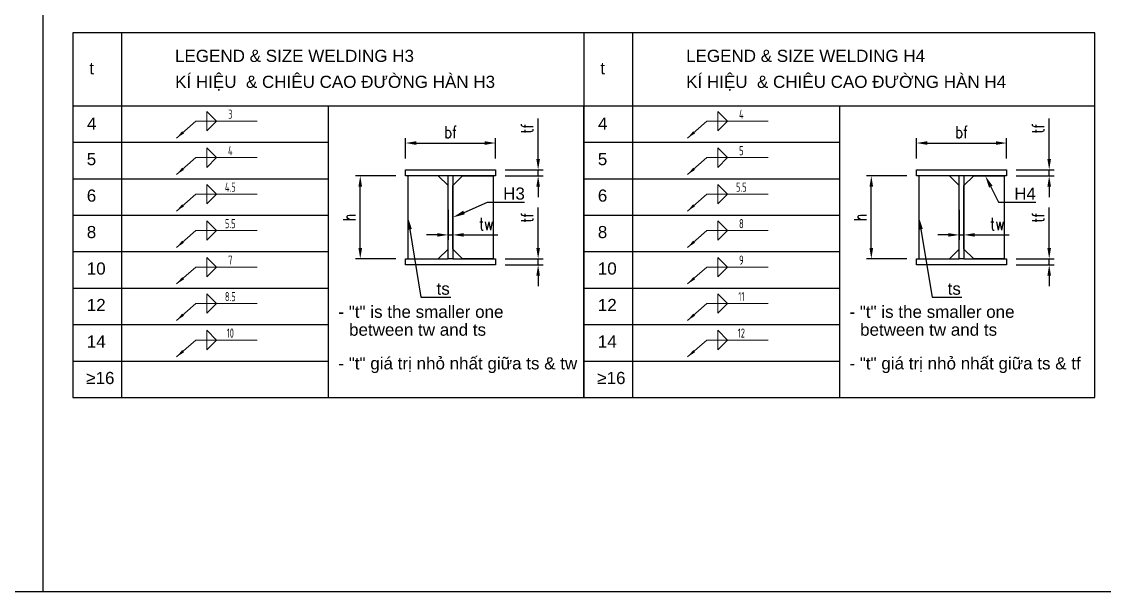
# Model space of a CAD drawing. Header units: millimetres. Extents: x -205508 to -110432, y 549193 to 571297.
# Drawn here: x -132766 to -130541, y 549193 to 550364 of the extents above; entities that cross this region are included whole.
import ezdxf
from ezdxf import colors
from ezdxf.entities.mleader import LeaderData, LeaderLine
from ezdxf.enums import TextEntityAlignment as Align
from ezdxf.math import Vec2, Vec3

# ---------------------------------------------------------------- set-up
doc = ezdxf.new("R2010")
doc.units = ezdxf.units.MM
doc.header["$LTSCALE"] = 25
doc.header["$MEASUREMENT"] = 0
doc.header["$PDSIZE"] = 50
for name, color, linetype in [('DETAIL$0$Leader', 8, 'Continuous'), ('DETAIL$0$Standard', 7, 'Continuous'), ('DETAIL$0$TEXT', 7, 'Continuous')]:
    doc.layers.add(name, color=color, linetype=linetype)
for name, color, linetype, lineweight in [('DETAIL$0$S-Border', 7, 'Continuous', 25), ('DETAIL$0$S-Dim', 8, 'Continuous', 20), ('DETAIL$0$S-frame', 1, 'Continuous', 25), ('DETAIL$0$S-Text-EN', 3, 'Continuous', 25), ('DETAIL$0$S-Text-VN', 7, 'Continuous', 25)]:
    doc.layers.add(name, color=color, linetype=linetype, lineweight=lineweight)
doc.styles.add('DETAIL$0$ABBO-S', font='arial.ttf')
doc.styles.add('DETAIL$0$S-TEXT-VN', font='arial.ttf')
doc.styles.add('DETAIL$0$Simplex', font='arial.ttf')
doc.styles.add('DETAIL$0$Standard', font='simplex.shx', dxfattribs={"width": 0.8})
doc.styles.add('DETAIL$0$TSSD_Label', font='Tssdeng.shx', dxfattribs={"width": 0.7, "bigfont": 'hztxt.shx'})
doc.linetypes.add('DETAIL$0$GM.Weld1', pattern='A,0.1,[130,ltypeshp.shx,S=0.15,R=0,X=0,Y=-0.15],0.1', length=0.2)
doc.linetypes.add('DETAIL$0$GM.Weld2', pattern='A,0.1,[130,ltypeshp.shx,S=0.15,R=0,X=0,Y=0.15],0.1', length=0.2)
doc.dimstyles.new('DETAIL$0$ISO-10', dxfattribs={"dimscale": 10, "dimtxt": 2.5, "dimasz": 2.2, "dimexe": 1, "dimexo": 2, "dimgap": 1, "dimtad": 1, "dimdec": 0, "dimtxsty": 'DETAIL$0$Standard', "dimcen": 2.2, "dimclrd": 8, "dimclre": 8, "dimclrt": 7, "dimadec": 0, "dimazin": 0, "dimtfac": 1, "dimtdec": 0, "dimtix": 1, "dimtmove": 0, "dimatfit": 3, "dimfxl": 1, "dimarcsym": 0})
doc.dimstyles.new('DETAIL$0$S-1-10', dxfattribs={"dimscale": 10, "dimtxt": 2.5, "dimasz": 1.8, "dimexe": 2, "dimexo": 2, "dimgap": 1, "dimtad": 1, "dimdec": 0, "dimzin": 12, "dimdsep": 46, "dimtxsty": 'DETAIL$0$S-TEXT-VN', "dimblk": 'DETAIL$0$_ArchTick', "dimcen": -1, "dimdle": 1.5, "dimclrd": 8, "dimclre": 8, "dimclrt": 7, "dimadec": 0, "dimazin": 0, "dimtfac": 1, "dimtdec": 0, "dimtix": 1, "dimtofl": 0, "dimtmove": 0, "dimatfit": 2, "dimfxl": 1, "dimtolj": 1, "dimtzin": 0, "dimlwd": -1, "dimlwe": -1, "dimarcsym": 0})

# ---------------------------------------------------------------- blocks, each defined once
blk = doc.blocks.new('*U202')
at = {"layer": 'DETAIL$0$S-Border'}
for p, q in [((-870.2, 0), (-345.3, 0)), ((179.8, 0), (704.7, 0))]:
    blk.add_line(p, q, dxfattribs=at)
blk = doc.blocks.new('*U201')
at = {"layer": 'DETAIL$0$S-Border', "color": 0, "linetype": 'ByBlock', "lineweight": -2, "transparency": 16777216}
for p in [(0, 0), (0, -75), (0, -150), (0, -225), (0, -300), (0, -375), (0, -450), (0, -525), (0, -600)]:
    blk.add_blockref('*U202', p, dxfattribs=at)
blk = doc.blocks.new('*D515')
at = {"layer": 'Defpoints', "color": 0, "transparency": 16777216}
for p in [(-131792.4, 549876.3), (-131792.4, 549863.8), (-131704.8, 549863.8)]:
    blk.add_point(p, dxfattribs=at)
at = {"layer": 'DETAIL$0$Leader', "color": 8, "lineweight": -2, "transparency": 16777216}
for p, q in [((-131704.8, 549898.3), (-131704.8, 549981.8)), ((-131772.4, 549876.3), (-131694.8, 549876.3)), ((-131704.8, 549863.8), (-131704.8, 549876.3)), ((-131772.4, 549863.8), (-131694.8, 549863.8)), ((-131704.8, 549841.8), (-131704.8, 549819.8))]:
    blk.add_line(p, q, dxfattribs=at)
at = {"layer": 'DETAIL$0$Leader', "color": 8, "transparency": 16777216}
for points in [[(-131708.5, 549898.3), (-131701.1, 549898.3), (-131704.8, 549876.3)], [(-131708.5, 549841.8), (-131701.1, 549841.8), (-131704.8, 549863.8)]]:
    blk.add_solid(points, dxfattribs=at)
at = {"layer": 'DETAIL$0$Leader', "color": 7, "transparency": 16777216, "insert": (-131727.3, 549961.3), "char_height": 25, "attachment_point": 5, "rotation": 90, "style": 'DETAIL$0$Standard'}
blk.add_mtext('tf', dxfattribs=at)
blk = doc.blocks.new('*D516')
at = {"layer": 'Defpoints', "color": 0, "transparency": 16777216}
for p in [(-131792.4, 550059.4), (-131792.4, 550046.9), (-131704.8, 550046.9)]:
    blk.add_point(p, dxfattribs=at)
at = {"layer": 'DETAIL$0$Leader', "color": 8, "lineweight": -2, "transparency": 16777216}
for p, q in [((-131704.8, 550081.4), (-131704.8, 550164.9)), ((-131772.4, 550059.4), (-131694.8, 550059.4)), ((-131704.8, 550046.9), (-131704.8, 550059.4)), ((-131772.4, 550046.9), (-131694.8, 550046.9)), ((-131704.8, 550024.9), (-131704.8, 550002.9))]:
    blk.add_line(p, q, dxfattribs=at)
at = {"layer": 'DETAIL$0$Leader', "color": 8, "transparency": 16777216}
for points in [[(-131708.5, 550081.4), (-131701.1, 550081.4), (-131704.8, 550059.4)], [(-131708.5, 550024.9), (-131701.1, 550024.9), (-131704.8, 550046.9)]]:
    blk.add_solid(points, dxfattribs=at)
at = {"layer": 'DETAIL$0$Leader', "color": 7, "transparency": 16777216, "insert": (-131727.3, 550144.4), "char_height": 25, "attachment_point": 5, "rotation": 90, "style": 'DETAIL$0$Standard'}
blk.add_mtext('tf', dxfattribs=at)
blk = doc.blocks.new('*D517')
at = {"layer": 'Defpoints', "color": 0, "transparency": 16777216}
for p in [(-131792.4, 550114.4), (-131977.4, 550062.9), (-131792.4, 550062.9)]:
    blk.add_point(p, dxfattribs=at)
at = {"layer": 'DETAIL$0$Leader', "color": 8, "lineweight": -2, "transparency": 16777216}
for p, q in [((-131977.4, 550082.9), (-131977.4, 550124.4)), ((-131792.4, 550082.9), (-131792.4, 550124.4)), ((-131955.4, 550114.4), (-131814.4, 550114.4))]:
    blk.add_line(p, q, dxfattribs=at)
at = {"layer": 'DETAIL$0$Leader', "color": 8, "transparency": 16777216}
for points in [[(-131955.4, 550118.1), (-131955.4, 550110.7), (-131977.4, 550114.4)], [(-131814.4, 550118.1), (-131814.4, 550110.7), (-131792.4, 550114.4)]]:
    blk.add_solid(points, dxfattribs=at)
at = {"layer": 'DETAIL$0$Leader', "color": 7, "transparency": 16777216, "insert": (-131884.9, 550136.9), "char_height": 25, "attachment_point": 5, "style": 'DETAIL$0$Standard'}
blk.add_mtext('bf', dxfattribs=at)
blk = doc.blocks.new('*D518')
at = {"layer": 'Defpoints', "color": 0, "transparency": 16777216}
for p in [(-132070.3, 550046.9), (-131977.4, 550046.9), (-131977.4, 549876.3)]:
    blk.add_point(p, dxfattribs=at)
at = {"layer": 'DETAIL$0$Leader', "color": 8, "lineweight": -2, "transparency": 16777216}
for p, q in [((-131997.4, 550046.9), (-132080.3, 550046.9)), ((-132070.3, 549898.3), (-132070.3, 550024.9)), ((-131997.4, 549876.3), (-132080.3, 549876.3))]:
    blk.add_line(p, q, dxfattribs=at)
at = {"layer": 'DETAIL$0$Leader', "color": 8, "transparency": 16777216}
for points in [[(-132074, 550024.9), (-132066.6, 550024.9), (-132070.3, 550046.9)], [(-132074, 549898.3), (-132066.6, 549898.3), (-132070.3, 549876.3)]]:
    blk.add_solid(points, dxfattribs=at)
at = {"layer": 'DETAIL$0$Leader', "color": 7, "transparency": 16777216, "insert": (-132092.8, 549961.6), "char_height": 25, "attachment_point": 5, "rotation": 90, "style": 'DETAIL$0$Standard'}
blk.add_mtext('h', dxfattribs=at)
blk = doc.blocks.new('*D519')
at = {"layer": 'Defpoints', "color": 0, "transparency": 16777216}
for p in [(-131889.9, 549996.9), (-131879.9, 549996.9), (-131879.9, 549925.5)]:
    blk.add_point(p, dxfattribs=at)
at = {"layer": 'DETAIL$0$Leader', "color": 8, "lineweight": -2, "transparency": 16777216}
for p, q in [((-131889.9, 549976.9), (-131889.9, 549915.5)), ((-131879.9, 549976.9), (-131879.9, 549915.5)), ((-131911.9, 549925.5), (-131933.9, 549925.5)), ((-131889.9, 549925.5), (-131879.9, 549925.5)), ((-131857.9, 549925.5), (-131787.3, 549925.5))]:
    blk.add_line(p, q, dxfattribs=at)
at = {"layer": 'DETAIL$0$Leader', "color": 8, "transparency": 16777216}
for points in [[(-131911.9, 549929.2), (-131911.9, 549921.9), (-131889.9, 549925.5)], [(-131857.9, 549929.2), (-131857.9, 549921.9), (-131879.9, 549925.5)]]:
    blk.add_solid(points, dxfattribs=at)
at = {"layer": 'DETAIL$0$Leader', "color": 7, "transparency": 16777216, "insert": (-131811.6, 549948), "char_height": 25, "attachment_point": 5, "style": 'DETAIL$0$Standard'}
blk.add_mtext('tw', dxfattribs=at)
blk = doc.blocks.new('DETAIL$0$_ArchTick')
at = {"color": 0, "linetype": 'ByBlock', "const_width": 0.15}
blk.add_lwpolyline([(-0.5, -0.5), (0.5, 0.5)], dxfattribs=at)
blk = doc.blocks.new('*D489')
at = {"layer": 'Defpoints', "color": 0, "transparency": 16777216}
for p in [(-130742.4, 549876.3), (-130742.4, 549863.8), (-130654.8, 549863.8)]:
    blk.add_point(p, dxfattribs=at)
at = {"layer": 'DETAIL$0$Leader', "color": 8, "lineweight": -2, "transparency": 16777216}
for p, q in [((-130654.8, 549898.3), (-130654.8, 549981.8)), ((-130722.4, 549876.3), (-130644.8, 549876.3)), ((-130654.8, 549863.8), (-130654.8, 549876.3)), ((-130722.4, 549863.8), (-130644.8, 549863.8)), ((-130654.8, 549841.8), (-130654.8, 549819.8))]:
    blk.add_line(p, q, dxfattribs=at)
at = {"layer": 'DETAIL$0$Leader', "color": 8, "transparency": 16777216}
for points in [[(-130658.5, 549898.3), (-130651.1, 549898.3), (-130654.8, 549876.3)], [(-130658.5, 549841.8), (-130651.1, 549841.8), (-130654.8, 549863.8)]]:
    blk.add_solid(points, dxfattribs=at)
at = {"layer": 'DETAIL$0$Leader', "color": 7, "transparency": 16777216, "insert": (-130677.3, 549961.3), "char_height": 25, "attachment_point": 5, "rotation": 90, "style": 'DETAIL$0$Standard'}
blk.add_mtext('tf', dxfattribs=at)
blk = doc.blocks.new('*D490')
at = {"layer": 'Defpoints', "color": 0, "transparency": 16777216}
for p in [(-130742.4, 550059.4), (-130742.4, 550046.9), (-130654.8, 550046.9)]:
    blk.add_point(p, dxfattribs=at)
at = {"layer": 'DETAIL$0$Leader', "color": 8, "lineweight": -2, "transparency": 16777216}
for p, q in [((-130654.8, 550081.4), (-130654.8, 550164.9)), ((-130722.4, 550059.4), (-130644.8, 550059.4)), ((-130654.8, 550046.9), (-130654.8, 550059.4)), ((-130722.4, 550046.9), (-130644.8, 550046.9)), ((-130654.8, 550024.9), (-130654.8, 550002.9))]:
    blk.add_line(p, q, dxfattribs=at)
at = {"layer": 'DETAIL$0$Leader', "color": 8, "transparency": 16777216}
for points in [[(-130658.5, 550081.4), (-130651.1, 550081.4), (-130654.8, 550059.4)], [(-130658.5, 550024.9), (-130651.1, 550024.9), (-130654.8, 550046.9)]]:
    blk.add_solid(points, dxfattribs=at)
at = {"layer": 'DETAIL$0$Leader', "color": 7, "transparency": 16777216, "insert": (-130677.3, 550144.4), "char_height": 25, "attachment_point": 5, "rotation": 90, "style": 'DETAIL$0$Standard'}
blk.add_mtext('tf', dxfattribs=at)
blk = doc.blocks.new('*D491')
at = {"layer": 'Defpoints', "color": 0, "transparency": 16777216}
for p in [(-130742.4, 550114.4), (-130927.4, 550062.9), (-130742.4, 550062.9)]:
    blk.add_point(p, dxfattribs=at)
at = {"layer": 'DETAIL$0$Leader', "color": 8, "lineweight": -2, "transparency": 16777216}
for p, q in [((-130927.4, 550082.9), (-130927.4, 550124.4)), ((-130742.4, 550082.9), (-130742.4, 550124.4)), ((-130905.4, 550114.4), (-130764.4, 550114.4))]:
    blk.add_line(p, q, dxfattribs=at)
at = {"layer": 'DETAIL$0$Leader', "color": 8, "transparency": 16777216}
for points in [[(-130905.4, 550118.1), (-130905.4, 550110.7), (-130927.4, 550114.4)], [(-130764.4, 550118.1), (-130764.4, 550110.7), (-130742.4, 550114.4)]]:
    blk.add_solid(points, dxfattribs=at)
at = {"layer": 'DETAIL$0$Leader', "color": 7, "transparency": 16777216, "insert": (-130834.9, 550136.9), "char_height": 25, "attachment_point": 5, "style": 'DETAIL$0$Standard'}
blk.add_mtext('bf', dxfattribs=at)
blk = doc.blocks.new('*D492')
at = {"layer": 'Defpoints', "color": 0, "transparency": 16777216}
for p in [(-131020.3, 550046.9), (-130927.4, 550046.9), (-130927.4, 549876.3)]:
    blk.add_point(p, dxfattribs=at)
at = {"layer": 'DETAIL$0$Leader', "color": 8, "lineweight": -2, "transparency": 16777216}
for p, q in [((-130947.4, 550046.9), (-131030.3, 550046.9)), ((-131020.3, 549898.3), (-131020.3, 550024.9)), ((-130947.4, 549876.3), (-131030.3, 549876.3))]:
    blk.add_line(p, q, dxfattribs=at)
at = {"layer": 'DETAIL$0$Leader', "color": 8, "transparency": 16777216}
for points in [[(-131024, 550024.9), (-131016.6, 550024.9), (-131020.3, 550046.9)], [(-131024, 549898.3), (-131016.6, 549898.3), (-131020.3, 549876.3)]]:
    blk.add_solid(points, dxfattribs=at)
at = {"layer": 'DETAIL$0$Leader', "color": 7, "transparency": 16777216, "insert": (-131042.8, 549961.6), "char_height": 25, "attachment_point": 5, "rotation": 90, "style": 'DETAIL$0$Standard'}
blk.add_mtext('h', dxfattribs=at)
blk = doc.blocks.new('*D493')
at = {"layer": 'Defpoints', "color": 0, "transparency": 16777216}
for p in [(-130839.9, 549996.9), (-130829.9, 549996.9), (-130829.9, 549925.5)]:
    blk.add_point(p, dxfattribs=at)
at = {"layer": 'DETAIL$0$Leader', "color": 8, "lineweight": -2, "transparency": 16777216}
for p, q in [((-130839.9, 549976.9), (-130839.9, 549915.5)), ((-130829.9, 549976.9), (-130829.9, 549915.5)), ((-130861.9, 549925.5), (-130883.9, 549925.5)), ((-130839.9, 549925.5), (-130829.9, 549925.5)), ((-130807.9, 549925.5), (-130737.3, 549925.5))]:
    blk.add_line(p, q, dxfattribs=at)
at = {"layer": 'DETAIL$0$Leader', "color": 8, "transparency": 16777216}
for points in [[(-130861.9, 549929.2), (-130861.9, 549921.9), (-130839.9, 549925.5)], [(-130807.9, 549929.2), (-130807.9, 549921.9), (-130829.9, 549925.5)]]:
    blk.add_solid(points, dxfattribs=at)
at = {"layer": 'DETAIL$0$Leader', "color": 7, "transparency": 16777216, "insert": (-130761.6, 549948), "char_height": 25, "attachment_point": 5, "style": 'DETAIL$0$Standard'}
blk.add_mtext('tw', dxfattribs=at)

msp = doc.modelspace()

# ---------------------------------------------------------------- linework, layer by layer
for p, q in [((-132135.9, 550191.1), (-132135.9, 549591.1)), ((-131610.8, 549591.1), (-131610.8, 550191.1)), ((-131085.9, 550191.1), (-131085.9, 549591.1))]:
    msp.add_line(p, q)
at = {"color": 8, "linetype": 'DETAIL$0$GM.Weld2', "ltscale": 30}
for p, q in [((-131909.9, 550046.9), (-131972.4, 550046.9)), ((-130859.9, 550046.9), (-130922.4, 550046.9)), ((-131889.9, 549896.3), (-131889.9, 550026.9)), ((-130839.9, 549896.3), (-130839.9, 550026.9)), ((-131972.4, 549876.3), (-131909.9, 549876.3)), ((-130922.4, 549876.3), (-130859.9, 549876.3))]:
    msp.add_line(p, q, dxfattribs=at)
at = {"color": 8, "linetype": 'DETAIL$0$GM.Weld1', "ltscale": 30}
for p, q in [((-131859.9, 550046.9), (-131797.4, 550046.9)), ((-130809.9, 550046.9), (-130747.4, 550046.9)), ((-131879.9, 549896.3), (-131879.9, 550026.9)), ((-130829.9, 549896.3), (-130829.9, 550026.9)), ((-131797.4, 549876.3), (-131859.9, 549876.3)), ((-130747.4, 549876.3), (-130809.9, 549876.3))]:
    msp.add_line(p, q, dxfattribs=at)
at = {"linetype": 'Continuous'}
for points in [[(-131972.4, 549876.3), (-131909.9, 549876.3), (-131889.9, 549896.3), (-131889.9, 550026.9), (-131909.9, 550046.9), (-131972.4, 550046.9)], [(-131797.4, 549876.3), (-131859.9, 549876.3), (-131879.9, 549896.3), (-131879.9, 550026.9), (-131859.9, 550046.9), (-131797.4, 550046.9)], [(-130922.4, 549876.3), (-130859.9, 549876.3), (-130839.9, 549896.3), (-130839.9, 550026.9), (-130859.9, 550046.9), (-130922.4, 550046.9)], [(-130747.4, 549876.3), (-130809.9, 549876.3), (-130829.9, 549896.3), (-130829.9, 550026.9), (-130809.9, 550046.9), (-130747.4, 550046.9)]]:
    msp.add_lwpolyline(points, close=True, dxfattribs=at)
at = {"layer": 'DETAIL$0$S-Border'}
for points in [[(-132560.8, 550341.1), (-132560.8, 549591.1)], [(-131510.8, 550341.1), (-131510.8, 549591.1)]]:
    msp.add_lwpolyline(points, dxfattribs=at)
at = {"layer": 'DETAIL$0$S-Dim'}
for p, q in [((-132365.7, 550159.4), (-132385.7, 550179.4)), ((-132385.7, 550179.4), (-132385.7, 550159.4)), ((-131315.7, 550159.4), (-131335.7, 550179.4)), ((-131335.7, 550179.4), (-131335.7, 550159.4)), ((-132365.7, 550159.4), (-132385.7, 550139.4)), ((-132385.7, 550139.4), (-132385.7, 550159.4)), ((-131315.7, 550159.4), (-131335.7, 550139.4)), ((-131335.7, 550139.4), (-131335.7, 550159.4)), ((-132365.7, 550084.4), (-132385.7, 550104.4)), ((-132385.7, 550104.4), (-132385.7, 550084.4)), ((-131315.7, 550084.4), (-131335.7, 550104.4)), ((-131335.7, 550104.4), (-131335.7, 550084.4)), ((-132365.7, 550084.4), (-132385.7, 550064.4)), ((-132385.7, 550064.4), (-132385.7, 550084.4)), ((-131315.7, 550084.4), (-131335.7, 550064.4)), ((-131335.7, 550064.4), (-131335.7, 550084.4)), ((-132365.7, 550009.4), (-132385.7, 550029.4)), ((-132385.7, 550029.4), (-132385.7, 550009.4)), ((-131315.7, 550009.4), (-131335.7, 550029.4)), ((-131335.7, 550029.4), (-131335.7, 550009.4)), ((-132365.7, 550009.4), (-132385.7, 549989.4)), ((-132385.7, 549989.4), (-132385.7, 550009.4)), ((-131315.7, 550009.4), (-131335.7, 549989.4)), ((-131335.7, 549989.4), (-131335.7, 550009.4)), ((-132365.7, 549934.4), (-132385.7, 549954.4)), ((-132385.7, 549954.4), (-132385.7, 549934.4)), ((-131315.7, 549934.4), (-131335.7, 549954.4)), ((-131335.7, 549954.4), (-131335.7, 549934.4)), ((-132365.7, 549934.4), (-132385.7, 549914.4)), ((-132385.7, 549914.4), (-132385.7, 549934.4)), ((-131315.7, 549934.4), (-131335.7, 549914.4)), ((-131335.7, 549914.4), (-131335.7, 549934.4)), ((-132365.7, 549859.4), (-132385.7, 549879.4)), ((-132385.7, 549879.4), (-132385.7, 549859.4)), ((-131315.7, 549859.4), (-131335.7, 549879.4)), ((-131335.7, 549879.4), (-131335.7, 549859.4)), ((-132365.7, 549859.4), (-132385.7, 549839.4)), ((-132385.7, 549839.4), (-132385.7, 549859.4)), ((-131315.7, 549859.4), (-131335.7, 549839.4)), ((-131335.7, 549839.4), (-131335.7, 549859.4)), ((-132365.7, 549784.4), (-132385.7, 549804.4)), ((-132385.7, 549804.4), (-132385.7, 549784.4)), ((-131315.7, 549784.4), (-131335.7, 549804.4)), ((-131335.7, 549804.4), (-131335.7, 549784.4)), ((-132365.7, 549784.4), (-132385.7, 549764.4)), ((-132385.7, 549764.4), (-132385.7, 549784.4)), ((-131315.7, 549784.4), (-131335.7, 549764.4)), ((-131335.7, 549764.4), (-131335.7, 549784.4)), ((-132365.7, 549709.4), (-132385.7, 549729.4)), ((-132385.7, 549729.4), (-132385.7, 549709.4)), ((-131315.7, 549709.4), (-131335.7, 549729.4)), ((-131335.7, 549729.4), (-131335.7, 549709.4)), ((-132365.7, 549709.4), (-132385.7, 549689.4)), ((-132385.7, 549689.4), (-132385.7, 549709.4)), ((-131315.7, 549709.4), (-131335.7, 549689.4)), ((-131335.7, 549689.4), (-131335.7, 549709.4))]:
    msp.add_line(p, q, dxfattribs=at)
for points in [[(-132282, 550159.4), (-132408.3, 550159.4), (-132408.3, 550159.4)], [(-131232, 550159.4), (-131358.3, 550159.4), (-131358.3, 550159.4)], [(-132282, 550084.4), (-132408.3, 550084.4), (-132408.3, 550084.4)], [(-131232, 550084.4), (-131358.3, 550084.4), (-131358.3, 550084.4)], [(-132282, 550009.4), (-132408.3, 550009.4), (-132408.3, 550009.4)], [(-131232, 550009.4), (-131358.3, 550009.4), (-131358.3, 550009.4)], [(-132282, 549934.4), (-132408.3, 549934.4), (-132408.3, 549934.4)], [(-131232, 549934.4), (-131358.3, 549934.4), (-131358.3, 549934.4)], [(-132282, 549859.4), (-132408.3, 549859.4), (-132408.3, 549859.4)], [(-131232, 549859.4), (-131358.3, 549859.4), (-131358.3, 549859.4)], [(-132282, 549784.4), (-132408.3, 549784.4), (-132408.3, 549784.4)], [(-131232, 549784.4), (-131358.3, 549784.4), (-131358.3, 549784.4)], [(-132282, 549709.4), (-132408.3, 549709.4), (-132408.3, 549709.4)], [(-131232, 549709.4), (-131358.3, 549709.4), (-131358.3, 549709.4)]]:
    msp.add_lwpolyline(points, dxfattribs=at)
at = {"layer": 'DETAIL$0$S-frame'}
for points in [[(-131792.4, 550059.4), (-131792.4, 550046.9), (-131879.9, 550046.9), (-131879.9, 549876.3), (-131792.4, 549876.3), (-131792.4, 549863.8), (-131977.4, 549863.8), (-131977.4, 549876.3), (-131889.9, 549876.3), (-131889.9, 550046.9), (-131977.4, 550046.9), (-131977.4, 550059.4)], [(-130742.4, 550059.4), (-130742.4, 550046.9), (-130829.9, 550046.9), (-130829.9, 549876.3), (-130742.4, 549876.3), (-130742.4, 549863.8), (-130927.4, 549863.8), (-130927.4, 549876.3), (-130839.9, 549876.3), (-130839.9, 550046.9), (-130927.4, 550046.9), (-130927.4, 550059.4)]]:
    msp.add_lwpolyline(points, close=True, dxfattribs=at)
for points in [[(-131879.9, 550046.9), (-131889.9, 550046.9)], [(-130829.9, 550046.9), (-130839.9, 550046.9)], [(-131879.9, 549876.3), (-131889.9, 549876.3)], [(-130829.9, 549876.3), (-130839.9, 549876.3)]]:
    msp.add_lwpolyline(points, dxfattribs=at)
at = {"layer": 'DETAIL$0$Standard'}
msp.add_line((-132722.2, 554652), (-132722.2, 549192.7), dxfattribs=at)
at = {"layer": 'DETAIL$0$Standard', "color": 3}
msp.add_line((-132660.8, 550191.1), (-130560.8, 550191.1), dxfattribs=at)
at = {"layer": 'DETAIL$0$Standard'}
msp.add_lwpolyline([(-134922.2, 549192.7), (-128322.2, 549192.7), (-128322.2, 554652), (-134922.2, 554652)], close=True, dxfattribs=at)
at = {"layer": 'DETAIL$0$Standard', "color": 3}
msp.add_lwpolyline([(-132660.8, 549591.1), (-130560.8, 549591.1), (-130560.8, 550341.1), (-132660.8, 550341.1)], close=True, dxfattribs=at)
msp.add_lwpolyline([(-131610.8, 550341.1), (-131610.8, 549591.1)], dxfattribs=at)

# ---------------------------------------------------------------- block references
at = {"layer": 'DETAIL$0$S-Border', "color": 7}
msp.add_blockref('*U201', (-131790.6, 550191.1), dxfattribs=at)

# ---------------------------------------------------------------- texts
at = {"layer": 'DETAIL$0$S-Text-EN', "linetype": 'Continuous', "style": 'DETAIL$0$S-TEXT-VN'}
for s, p in [('LEGEND & SIZE WELDING H3', (-132450.8, 550281.2)), ('LEGEND & SIZE WELDING H4', (-131400.8, 550281.2)), ('t', (-132627, 550255.6)), ('t', (-131577, 550255.6)), ('4', (-132631.8, 550141.8)), ('4', (-131581.8, 550141.8)), ('5', (-132632.2, 550068.9)), ('5', (-131582.2, 550068.9)), ('6', (-132632.2, 549993.9)), ('6', (-131582.2, 549993.9)), ('8', (-132632.2, 549918.9)), ('8', (-131582.2, 549918.9)), ('10', (-132632.2, 549843.9)), ('10', (-131582.2, 549843.9)), ('12', (-132632.2, 549768.9)), ('12', (-131582.2, 549768.9)), ('- "t" is the smaller one ', (-132115.2, 549755)), ('- "t" is the smaller one ', (-131065.2, 549755)), ('between tw and ts', (-132093.3, 549718.2)), ('between tw and ts', (-131043.3, 549718.2)), ('14', (-132632.2, 549693.9)), ('14', (-131582.2, 549693.9)), ('≥16', (-132633.3, 549618.9)), ('≥16', (-131583.3, 549618.9))]:
    msp.add_text(s, height=25, dxfattribs=at).set_placement(p)
at = {"layer": 'DETAIL$0$S-Text-EN', "color": 7, "linetype": 'Continuous', "style": 'DETAIL$0$S-TEXT-VN'}
for s, p in [('- "t" giá trị nhỏ nhất giữa ts & tw', (-132115.2, 549649)), ('- "t" giá trị nhỏ nhất giữa ts & tf', (-131065.2, 549649))]:
    msp.add_text(s, height=25, dxfattribs=at).set_placement(p)
at = {"layer": 'DETAIL$0$S-Text-VN', "linetype": 'Continuous', "style": 'DETAIL$0$S-TEXT-VN'}
for s, p in [('KÍ HIỆU  & CHIÊU CAO ĐƯỜNG HÀN H3', (-132450.7, 550227.8)), ('KÍ HIỆU  & CHIÊU CAO ĐƯỜNG HÀN H4', (-131400.7, 550227.8))]:
    msp.add_text(s, height=25, dxfattribs=at).set_placement(p)
at = {"layer": 'DETAIL$0$TEXT', "style": 'DETAIL$0$TSSD_Label', "width": 0.7}
for tag, p in [('3', (-132337.3, 550173.7)), ('4', (-131287.3, 550173.7)), ('4', (-132337.3, 550098.7)), ('5', (-131287.3, 550098.7)), ('4.5', (-132337.3, 550023.7)), ('5.5', (-131287.3, 550023.7)), ('5.5', (-132337.3, 549948.7)), ('8', (-131287.3, 549948.7)), ('7', (-132337.3, 549873.7)), ('9', (-131287.3, 549873.7)), ('8.5', (-132337.3, 549798.7)), ('11', (-131287.3, 549798.7)), ('10', (-132337.3, 549723.7)), ('12', (-131287.3, 549723.7))]:
    msp.add_attdef(tag, text='', height=18.8, dxfattribs=at).set_placement(p, align=Align.MIDDLE)

# ---------------------------------------------------------------- dimensions: what is measured, and where the dimension line sits
at = {"layer": 'DETAIL$0$Leader'}
for base, p1, p2, picture, middle in [((-131704.8, 550046.9), (-131792.4, 550059.4), (-131792.4, 550046.9), '*D516', (-131704.8, 550144.4)), ((-130654.8, 550046.9), (-130742.4, 550059.4), (-130742.4, 550046.9), '*D490', (-130654.8, 550144.4)), ((-131704.8, 549863.8), (-131792.4, 549876.3), (-131792.4, 549863.8), '*D515', (-131704.8, 549961.3)), ((-130654.8, 549863.8), (-130742.4, 549876.3), (-130742.4, 549863.8), '*D489', (-130654.8, 549961.3))]:
    dim = msp.add_linear_dim(base=base, p1=p1, p2=p2, angle=90, text='tf', dimstyle='DETAIL$0$ISO-10', dxfattribs=at)
    dim.commit()
    dim.dimension.update_dxf_attribs({"geometry": picture, "text_midpoint": middle, "dimtype": 160})
for base, p1, p2, picture, middle in [((-131792.4, 550114.4), (-131977.4, 550062.9), (-131792.4, 550062.9), '*D517', (-131884.9, 550136.9)), ((-130742.4, 550114.4), (-130927.4, 550062.9), (-130742.4, 550062.9), '*D491', (-130834.9, 550136.9))]:
    dim = msp.add_linear_dim(base=base, p1=p1, p2=p2, text='bf', dimstyle='DETAIL$0$ISO-10', dxfattribs=at)
    dim.commit()
    dim.dimension.update_dxf_attribs({"geometry": picture, "text_midpoint": middle})
for base, p1, p2, picture, middle in [((-132070.3, 550046.9), (-131977.4, 549876.3), (-131977.4, 550046.9), '*D518', (-132092.8, 549961.6)), ((-131020.3, 550046.9), (-130927.4, 549876.3), (-130927.4, 550046.9), '*D492', (-131042.8, 549961.6))]:
    dim = msp.add_linear_dim(base=base, p1=p1, p2=p2, angle=90, text='h', dimstyle='DETAIL$0$ISO-10', dxfattribs=at)
    dim.commit()
    dim.dimension.update_dxf_attribs({"geometry": picture, "text_midpoint": middle})
for base, p1, p2, picture, middle in [((-131879.9, 549925.5), (-131889.9, 549996.9), (-131879.9, 549996.9), '*D519', (-131811.6, 549925.5)), ((-130829.9, 549925.5), (-130839.9, 549996.9), (-130829.9, 549996.9), '*D493', (-130761.6, 549925.5))]:
    dim = msp.add_linear_dim(base=base, p1=p1, p2=p2, text='tw', dimstyle='DETAIL$0$ISO-10', dxfattribs=at)
    dim.commit()
    dim.dimension.update_dxf_attribs({"geometry": picture, "text_midpoint": middle, "dimtype": 160})

# ---------------------------------------------------------------- leaders
ml = msp.add_multileader_mtext('Standard')
ml.set_content('H4', color=3, style='DETAIL$0$Simplex')
ml.set_leader_properties(color=7, linetype='ByLayer', lineweight=-1)
ml.build(insert=Vec2(0, 0))
ml.multileader.update_dxf_attribs({"text_left_attachment_type": 5, "text_right_attachment_type": 5, "dogleg_length": 2, "arrow_head_size": 25, "scale": 10})
ctx = ml.context
ctx.base_point, ctx.scale, ctx.char_height, ctx.arrow_head_size, ctx.landing_gap_size, ctx.plane_origin = Vec3(-130738.7, 549992.9), 10, 25, 25, 12, Vec3(-130535.9, 550046.9)
ctx.left_attachment, ctx.right_attachment = 5, 5
notes = []
notes.append((ctx, [(0, (1, 1, 0), (-130758.7, 549992.9), (1, 0), 20, [(0, [(-130786.1, 550046.9)], 0, [])])]))
ctx.mtext.insert, ctx.mtext.flow_direction = Vec3(-130726.7, 550022.9), 5
ml = msp.add_multileader_mtext('Standard')
ml.set_content('H3', color=3, style='DETAIL$0$Simplex')
ml.set_leader_properties(color=7, linetype='ByLayer', lineweight=-1)
ml.build(insert=Vec2(0, 0))
ml.multileader.update_dxf_attribs({"text_left_attachment_type": 5, "text_right_attachment_type": 5, "dogleg_length": 2, "arrow_head_size": 25, "scale": 10})
ctx = ml.context
ctx.base_point, ctx.scale, ctx.char_height, ctx.arrow_head_size, ctx.landing_gap_size, ctx.plane_origin = Vec3(-131788.7, 549992.9), 10, 25, 25, 12, Vec3(-131585.9, 550046.9)
ctx.left_attachment, ctx.right_attachment = 5, 5
notes.append((ctx, [(0, (1, 1, 0), (-131808.7, 549992.9), (1, 0), 20, [(0, [(-131879.9, 549961.6)], 0, [])])]))
ctx.mtext.insert, ctx.mtext.flow_direction = Vec3(-131776.7, 550023), 5
ml = msp.add_multileader_mtext('Standard')
ml.set_content('ts', color=3, style='DETAIL$0$Simplex')
ml.set_leader_properties(color=7, linetype='ByLayer', lineweight=-1)
ml.build(insert=Vec2(0, 0))
ml.multileader.update_dxf_attribs({"text_left_attachment_type": 5, "text_right_attachment_type": 5, "dogleg_length": 2, "arrow_head_size": 25, "scale": 10})
ctx = ml.context
ctx.base_point, ctx.scale, ctx.char_height, ctx.arrow_head_size, ctx.landing_gap_size, ctx.plane_origin = Vec3(-131925.5, 549797.5), 10, 25, 25, 12, Vec3(-131722.7, 549851.5)
ctx.left_attachment, ctx.right_attachment = 5, 5
notes.append((ctx, [(0, (1, 1, 0), (-131945.5, 549797.5), (1, 0), 20, [(0, [(-131972.4, 549961.6)], 0, [])])]))
ctx.mtext.insert, ctx.mtext.flow_direction = Vec3(-131913.5, 549827.5), 5
ml = msp.add_multileader_mtext('Standard')
ml.set_content('ts', color=3, style='DETAIL$0$Simplex')
ml.set_leader_properties(color=7, linetype='ByLayer', lineweight=-1)
ml.build(insert=Vec2(0, 0))
ml.multileader.update_dxf_attribs({"text_left_attachment_type": 5, "text_right_attachment_type": 5, "dogleg_length": 2, "arrow_head_size": 25, "scale": 10})
ctx = ml.context
ctx.base_point, ctx.scale, ctx.char_height, ctx.arrow_head_size, ctx.landing_gap_size, ctx.plane_origin = Vec3(-130875.5, 549797.5), 10, 25, 25, 12, Vec3(-130672.7, 549851.5)
ctx.left_attachment, ctx.right_attachment = 5, 5
notes.append((ctx, [(0, (1, 1, 0), (-130895.5, 549797.5), (1, 0), 20, [(0, [(-130922.4, 549961.6)], 0, [])])]))
ctx.mtext.insert, ctx.mtext.flow_direction = Vec3(-130863.5, 549827.5), 5
at = {"layer": 'DETAIL$0$S-Dim'}
for points in [[(-132447.8, 550124.6), (-132408.3, 550159.4)], [(-131397.8, 550124.6), (-131358.3, 550159.4)], [(-132447.8, 550049.6), (-132408.3, 550084.4)], [(-131397.8, 550049.6), (-131358.3, 550084.4)], [(-132447.8, 549974.6), (-132408.3, 550009.4)], [(-131397.8, 549974.6), (-131358.3, 550009.4)], [(-132447.8, 549899.6), (-132408.3, 549934.4)], [(-131397.8, 549899.6), (-131358.3, 549934.4)], [(-132447.8, 549824.6), (-132408.3, 549859.4)], [(-131397.8, 549824.6), (-131358.3, 549859.4)], [(-132447.8, 549749.6), (-132408.3, 549784.4)], [(-131397.8, 549749.6), (-131358.3, 549784.4)], [(-132447.8, 549674.6), (-132408.3, 549709.4)], [(-131397.8, 549674.6), (-131358.3, 549709.4)]]:
    msp.add_leader(points, dimstyle='DETAIL$0$S-1-10', override={"dimtxsty": 'DETAIL$0$ABBO-S'}, dxfattribs=at)
for ctx, leaders in notes:
    for number, flags, end, landing, length, lines in leaders:
        leader = LeaderData()
        leader.index, (leader.has_last_leader_line, leader.has_dogleg_vector, leader.attachment_direction) = number, flags
        leader.last_leader_point, leader.dogleg_vector, leader.dogleg_length = Vec3(end), Vec3(landing), length
        for number, points, colour, breaks in lines:
            line = LeaderLine()
            line.index, line.vertices, line.color, line.breaks = number, Vec3.list(points), colors.encode_raw_color(colour), breaks
            leader.lines.append(line)
        ctx.leaders.append(leader)

doc.saveas('drawing.dxf')
